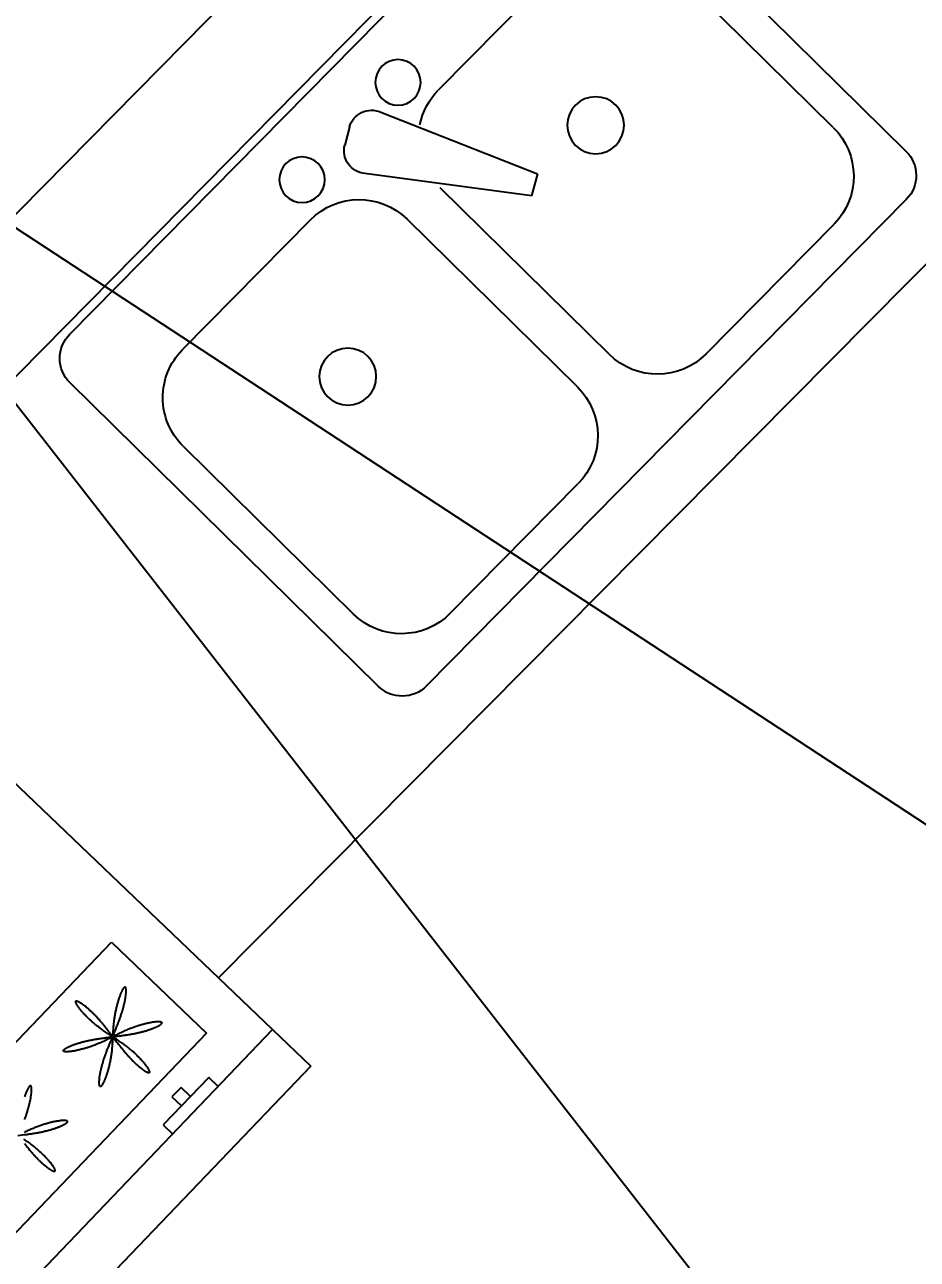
# Model space of a CAD drawing. Extents: x -357449 to -117302, y 127569 to 244935.
# Drawn here: x -325515 to -324732, y 224087 to 225171 of the extents above; entities that cross this region are included whole.
import ezdxf

# ---------------------------------------------------------------- set-up
doc = ezdxf.new("R2010")
doc.units = 0
doc.header["$MEASUREMENT"] = 0
doc.layers.get('0').update_dxf_attribs({"linetype": 'CONTINUOUS'})
doc.layers.get('DEFPOINTS').update_dxf_attribs({"linetype": 'CONTINUOUS'})
for name, color, linetype in [('1', 8, 'CONTINUOUS'), ('WALL', 1, 'CONTINUOUS'), ('WINDOW', 4, 'CONTINUOUS')]:
    doc.layers.add(name, color=color, linetype=linetype)
doc.layers.add('AXIS', color=3, linetype='CONTINUOUS', lineweight=9)
doc.styles.add('DIM_FONT', font='SIMPLEX.shx', dxfattribs={"width": 0.8})
doc.dimstyles.new('DIMN-200', dxfattribs={"dimtxt": 300, "dimasz": 1, "dimexe": 250, "dimexo": 0, "dimgap": 150, "dimtad": 1, "dimdec": 0, "dimdsep": 46, "dimtxsty": 'DIM_FONT', "dimblk": '_DIMX', "dimcen": 2.5, "dimclrd": 256, "dimclre": 256, "dimclrt": 4, "dimadec": 0, "dimazin": 0, "dimtfac": 1, "dimtdec": 0, "dimtix": 1, "dimtmove": 2, "dimatfit": 3, "dimldrblk": '_DIMX', "dimfxl": 0, "dimtolj": 1, "dimtzin": 0, "dimarcsym": 0})

# ---------------------------------------------------------------- blocks, each defined once
blk = doc.blocks.new('_DIMX')
blk.add_line((-150, 0), (150, 0))
at = {"const_width": 50}
blk.add_lwpolyline([(-70, -70), (70, 70)], dxfattribs=at)
blk = doc.blocks.new('*D30')
at = {"linetype": 'ByBlock'}
for p, q in [((-307663.4, 240707.6), (-309496.6, 242514.1)), ((-309390.5, 242408.1), (-328829.8, 222680.8)), ((-327104.2, 220978.9), (-328937.4, 222785.3))]:
    blk.add_line(p, q, dxfattribs=at)
at = {"layer": 'DEFPOINTS', "color": 0, "linetype": 'ByBlock'}
for p in [(-307663.4, 240707.6), (-328830.5, 222680), (-327104.2, 220978.9)]:
    blk.add_point(p, dxfattribs=at)
at = {"linetype": 'ByBlock'}
for p, rotation in [((-309389.8, 242408.8), 45.42128490415822), ((-328830.5, 222680), 225.4212849041582)]:
    blk.add_blockref('_DIMX', p, dxfattribs=dict(at, rotation=rotation))
at = {"color": 4, "linetype": 'ByBlock', "insert": (-319306, 232737.4), "char_height": 250, "attachment_point": 5, "rotation": 45.4213, "style": 'DIM_FONT'}
blk.add_mtext('\\A1;27698', dxfattribs=at)
blk = doc.blocks.new('A$C54757736')
for p, q in [((630, 440), (30, 440)), ((0, 410), (0, 30)), ((660, 30), (660, 410)), ((328, 392.7), (342, 384.6)), ((299.3, 382.4), (241.3, 246.4)), ((90, 360), (250, 360)), ((410, 360), (570, 360)), ((258.7, 236.4), (347.4, 354.6)), ((30, 90), (30, 300)), ((310, 299.2), (310, 90)), ((350, 90), (350, 300)), ((630, 300), (630, 90)), ((241.3, 246.4), (258.7, 236.4)), ((250, 30), (90, 30)), ((570, 30), (410, 30)), ((30, 0), (630, 0))]:
    blk.add_line(p, q)
for centre, radius in [((270, 390), 20), ((390, 390), 20), ((175, 240), 25), ((485, 240), 25)]:
    blk.add_circle(centre, radius)
for centre, radius, start, end in [((30, 410), 30, 90, 180), ((630, 410), 30, 360, 90), ((318, 375.4), 20, 60, 159.4623), ((332, 367.3), 20, 320.5377, 60), ((90, 300), 60, 90, 180), ((250, 300), 60, 56.607, 90), ((410, 300), 60, 90, 180), ((570, 300), 60, 360, 90), ((90, 90), 60, 180, 270), ((250, 90), 60, 270, 360), ((410, 90), 60, 180, 270), ((570, 90), 60, 270, 360), ((30, 30), 30, 180, 270), ((630, 30), 30, 270, 360)]:
    blk.add_arc(centre, radius, start, end)
blk = doc.blocks.new('A$C6F5F30C6')
for p, q in [((600, 553.8), (0, 553.8)), ((473.1, 542.3), (473.1, 553.8)), ((530.8, 553.8), (530.8, 542.3)), ((600, 11.5), (600, 553.8)), ((530.8, 542.3), (473.1, 542.3)), ((496.2, 530.8), (496.2, 542.3)), ((507.7, 542.3), (507.7, 530.8)), ((507.7, 530.8), (496.2, 530.8)), ((557.8, 514), (197.8, 514)), ((557.8, 398.4), (557.8, 514)), ((197.8, 398.4), (557.8, 398.4))]:
    blk.add_line(p, q)
for points in [[(600, 600), (0, 600), (0, 553.8), (600, 553.8), (600, 600)], [(377, 465.6), (376.9, 466.3), (376.8, 467), (376.7, 467.6), (376.6, 468.3), (376.6, 469), (376.5, 469.7), (376.4, 470.3), (376.3, 471), (376.2, 471.7), (376.1, 472.4), (376.1, 473), (376, 473.7), (375.9, 474.4), (375.9, 475), (375.8, 475.7), (375.7, 476.3), (375.7, 477), (375.6, 477.6), (375.6, 478.3), (375.5, 478.9), (375.5, 479.6), (375.5, 480.2), (375.4, 480.9), (375.4, 481.5), (375.4, 482.1), (375.4, 482.7), (375.3, 483.4), (375.3, 484), (375.3, 484.6), (375.3, 485.2), (375.3, 485.8), (375.3, 486.4), (375.3, 487), (375.3, 487.5), (375.3, 488.1), (375.4, 488.7), (375.4, 489.2), (375.4, 489.8), (375.4, 490.3), (375.5, 490.8), (375.5, 491.4), (375.5, 491.9), (375.6, 492.4), (375.6, 492.9), (375.7, 493.4), (375.7, 493.8), (375.8, 494.3), (375.8, 494.7), (375.9, 495.2), (375.9, 495.6), (376, 496), (376, 496.4), (376.1, 496.8), (376.2, 497.2), (376.2, 497.6), (376.3, 497.9), (376.4, 498.2), (376.5, 498.6), (376.5, 498.9), (376.6, 499.2), (376.7, 499.5), (376.8, 499.7), (376.9, 500), (377, 500.2), (377, 500.4), (377.1, 500.6), (377.2, 500.8), (377.3, 501), (377.4, 501.1), (377.5, 501.2), (377.6, 501.4), (377.7, 501.5), (377.8, 501.5), (377.9, 501.6), (378, 501.6), (378.1, 501.6), (378.2, 501.6), (378.3, 501.6), (378.4, 501.6), (378.5, 501.5), (378.6, 501.4), (378.7, 501.3), (378.8, 501.2), (378.9, 501.1), (379, 500.9), (379.1, 500.7), (379.2, 500.5), (379.3, 500.3), (379.4, 500), (379.5, 499.7), (379.6, 499.5), (379.7, 499.1), (379.8, 498.8), (379.9, 498.4), (380, 498.1), (380.1, 497.7), (380.2, 497.3), (380.2, 496.8), (380.3, 496.4), (380.4, 495.9), (380.5, 495.4), (380.6, 494.9), (380.7, 494.4), (380.7, 493.9), (380.8, 493.3), (380.9, 492.7), (380.9, 492.1), (381, 491.5), (381, 490.9), (381.1, 490.3), (381.1, 489.6), (381.2, 488.9), (381.2, 488.3), (381.3, 487.6), (381.3, 486.9), (381.3, 486.1), (381.3, 485.4), (381.3, 484.6), (381.4, 483.9), (381.4, 483.1), (381.4, 482.3), (381.3, 481.5), (381.3, 480.7), (381.3, 479.9), (381.3, 479), (381.2, 478.2), (381.2, 477.3), (381.2, 476.5), (381.1, 475.6), (381, 474.7), (381, 473.8), (380.9, 472.9), (380.8, 472), (380.7, 471.1), (380.6, 470.1), (380.5, 469.2), (380.4, 468.3), (380.3, 467.3), (380.1, 466.4), (380, 465.4), (379.8, 464.4), (379.7, 463.4), (379.5, 462.5)], [(392.5, 451), (393.1, 450.7), (393.7, 450.5), (394.3, 450.2), (395, 449.9), (395.6, 449.7), (396.2, 449.4), (396.8, 449.1), (397.4, 448.8), (397.9, 448.5), (398.5, 448.3), (399.1, 448), (399.7, 447.7), (400.3, 447.4), (400.8, 447.1), (401.4, 446.8), (402, 446.5), (402.5, 446.2), (403, 445.9), (403.6, 445.6), (404.1, 445.3), (404.6, 445), (405.2, 444.7), (405.7, 444.4), (406.2, 444.1), (406.7, 443.8), (407.1, 443.6), (407.6, 443.3), (408.1, 443), (408.6, 442.7), (409, 442.4), (409.5, 442.1), (409.9, 441.8), (410.3, 441.5), (410.7, 441.2), (411.1, 440.9), (411.5, 440.7), (411.9, 440.4), (412.3, 440.1), (412.7, 439.8), (413, 439.6), (413.3, 439.3), (413.7, 439), (414, 438.8), (414.3, 438.5), (414.6, 438.3), (414.9, 438), (415.1, 437.8), (415.4, 437.6), (415.6, 437.3), (415.9, 437.1), (416.1, 436.9), (416.3, 436.7), (416.5, 436.5), (416.7, 436.3), (416.8, 436.1), (417, 435.9), (417.1, 435.7), (417.2, 435.6), (417.3, 435.4), (417.4, 435.3), (417.4, 435.1), (417.5, 435), (417.5, 434.8), (417.6, 434.7), (417.6, 434.6), (417.5, 434.5), (417.5, 434.4), (417.5, 434.3), (417.4, 434.2), (417.3, 434.2), (417.2, 434.1), (417.1, 434.1), (416.9, 434), (416.8, 434), (416.6, 434), (416.4, 434), (416.2, 434), (416, 434), (415.7, 434), (415.4, 434.1), (415.2, 434.1), (414.8, 434.2), (414.5, 434.3), (414.2, 434.4), (413.8, 434.5), (413.5, 434.6), (413.1, 434.7), (412.7, 434.8), (412.3, 434.9), (411.8, 435.1), (411.4, 435.3), (410.9, 435.4), (410.4, 435.6), (409.9, 435.8), (409.4, 436), (408.9, 436.2), (408.4, 436.5), (407.8, 436.7), (407.3, 437), (406.7, 437.2)], [(378.1, 456.5), (383.1, 460.4), (383.3, 460.6), (383.8, 461), (384.4, 461.5), (384.9, 461.9), (385.5, 462.3), (386, 462.7), (386.5, 463.2), (387.1, 463.6), (387.6, 464), (388.2, 464.4), (388.7, 464.8), (389.2, 465.2), (389.8, 465.6), (390.3, 466), (390.9, 466.5), (391.4, 466.9), (391.9, 467.2), (392.5, 467.6), (393, 468), (393.6, 468.4), (394.1, 468.8), (394.6, 469.2), (395.2, 469.5), (395.7, 469.9), (396.3, 470.3), (396.8, 470.6), (397.3, 471), (397.9, 471.3), (398.4, 471.7), (398.9, 472), (399.5, 472.3), (400, 472.6), (400.5, 473), (401, 473.3), (401.6, 473.6), (402.1, 473.9), (402.6, 474.2), (403.1, 474.5), (403.6, 474.7), (404.1, 475), (404.6, 475.3), (405.1, 475.5), (405.6, 475.8), (406.1, 476), (406.5, 476.3), (407, 476.5), (407.5, 476.7), (407.9, 476.9), (408.4, 477.2), (408.8, 477.4), (409.2, 477.6), (409.7, 477.7), (410.1, 477.9), (410.5, 478.1), (410.9, 478.3), (411.3, 478.4), (411.7, 478.6), (412, 478.7), (412.4, 478.8), (412.7, 479), (413.1, 479.1), (413.4, 479.2), (413.7, 479.3), (414, 479.4), (414.3, 479.4), (414.6, 479.5), (414.9, 479.6), (415.1, 479.6), (415.4, 479.7), (415.6, 479.7), (415.8, 479.7), (416, 479.7), (416.2, 479.7), (416.4, 479.7), (416.6, 479.7), (416.7, 479.7), (416.8, 479.7), (417, 479.6), (417.1, 479.6), (417.1, 479.5), (417.2, 479.4), (417.3, 479.3), (417.3, 479.2), (417.3, 479.1), (417.3, 479), (417.3, 478.9), (417.2, 478.7), (417.2, 478.6), (417.1, 478.4), (417, 478.3), (416.9, 478.1), (416.8, 477.9), (416.6, 477.7), (416.4, 477.5), (416.3, 477.2), (416.1, 477), (415.8, 476.8), (415.6, 476.5), (415.3, 476.3), (415.1, 476), (414.8, 475.7), (414.4, 475.4), (414.1, 475.1), (413.8, 474.8), (413.4, 474.5), (413, 474.2), (412.6, 473.9), (412.2, 473.6), (411.8, 473.2), (411.3, 472.9), (410.9, 472.5), (410.4, 472.2), (409.9, 471.8), (409.4, 471.5), (408.8, 471.1), (408.3, 470.7), (407.7, 470.4), (407.2, 470), (406.6, 469.6), (406, 469.2), (405.4, 468.9), (404.7, 468.5), (404.1, 468.1), (403.4, 467.7), (402.8, 467.3), (402.1, 466.9), (401.4, 466.5), (400.7, 466.1), (400, 465.7), (399.2, 465.3), (398.5, 464.9), (397.7, 464.5), (396.9, 464.2), (396.2, 463.8), (395.4, 463.4), (394.5, 463), (393.7, 462.6), (392.9, 462.2), (392, 461.8), (391.2, 461.5), (390.3, 461.1), (389.5, 460.7), (388.6, 460.4), (387.7, 460), (386.8, 459.6), (385.8, 459.3), (384.9, 458.9), (384, 458.6)]]:
    blk.add_lwpolyline(points)
for points in [[(498.3, 456.5), (498.3, 456.2), (498.2, 455.9), (498.1, 455.5), (498, 454.9), (497.9, 454.2), (497.7, 453.5), (497.6, 452.6), (497.4, 451.8), (497.3, 450.8), (497.1, 449.9), (496.9, 448.9), (496.8, 447.9), (496.6, 446.9), (496.5, 446), (496.4, 445), (496.3, 444.1), (496.1, 443.1), (496, 442.2), (496, 441.3), (495.9, 440.4), (495.8, 439.5), (495.7, 438.6), (495.7, 437.7), (495.6, 436.8), (495.6, 436), (495.5, 435.1), (495.5, 434.3), (495.5, 433.4), (495.4, 432.6), (495.4, 431.8), (495.4, 431), (495.4, 430.2), (495.4, 429.4), (495.4, 428.7), (495.4, 427.9), (495.5, 427.2), (495.5, 426.4), (495.5, 425.7), (495.5, 425), (495.6, 424.4), (495.6, 423.7), (495.7, 423), (495.7, 422.4), (495.8, 421.8), (495.8, 421.2), (495.9, 420.6), (496, 420), (496, 419.4), (496.1, 418.9), (496.2, 418.4), (496.3, 417.9), (496.4, 417.4), (496.4, 416.9), (496.5, 416.5), (496.6, 416), (496.7, 415.6), (496.8, 415.2), (496.9, 414.9), (497, 414.5), (497.1, 414.2), (497.2, 413.8), (497.3, 413.6), (497.4, 413.3), (497.5, 413), (497.6, 412.8), (497.7, 412.6), (497.8, 412.4), (497.9, 412.2), (498, 412.1), (498.1, 412), (498.2, 411.9), (498.3, 411.8), (498.4, 411.7), (498.5, 411.7), (498.6, 411.6), (498.7, 411.6), (498.8, 411.7), (498.9, 411.7), (499, 411.8), (499.1, 411.8), (499.2, 411.9), (499.3, 412), (499.4, 412.2), (499.4, 412.3), (499.5, 412.5), (499.6, 412.7), (499.7, 412.9), (499.8, 413.1), (499.9, 413.3), (500, 413.6), (500.1, 413.8), (500.1, 414.1), (500.2, 414.4), (500.3, 414.7), (500.4, 415.1), (500.4, 415.4), (500.5, 415.7), (500.6, 416.1), (500.7, 416.5), (500.7, 416.9), (500.8, 417.3), (500.8, 417.7), (500.9, 418.1), (501, 418.6), (501, 419), (501.1, 419.5), (501.1, 419.9), (501.2, 420.4), (501.2, 420.9), (501.2, 421.4), (501.3, 421.9), (501.3, 422.5), (501.3, 423), (501.4, 423.5), (501.4, 424.1), (501.4, 424.6), (501.4, 425.2), (501.4, 425.8), (501.4, 426.3), (501.5, 426.9), (501.5, 427.5), (501.5, 428.1), (501.5, 428.7), (501.4, 429.3), (501.4, 429.9), (501.4, 430.6), (501.4, 431.2), (501.4, 431.8), (501.3, 432.4), (501.3, 433.1), (501.3, 433.7), (501.2, 434.4), (501.2, 435), (501.1, 435.7), (501.1, 436.3), (501, 437), (501, 437.6), (500.9, 438.3), (500.8, 438.9), (500.8, 439.6), (500.7, 440.3), (500.6, 440.9), (500.6, 441.6), (500.5, 442.3), (500.4, 443), (500.3, 443.6), (500.2, 444.3), (500.1, 445), (500, 445.7), (499.9, 446.3), (499.8, 447), (499.7, 447.7), (499.6, 448.4), (499.5, 449), (499.4, 449.7), (499.3, 450.4), (499.2, 451.1), (499.1, 451.7), (499, 452.4), (498.9, 453), (498.9, 453.5), (498.8, 454.1), (498.7, 454.5), (498.6, 454.9), (498.6, 455.3), (498.5, 455.6), (498.5, 455.8), (498.5, 456), (498.4, 456.2), (498.4, 456.4), (497.5, 462.6), (497.4, 462.9), (497.3, 463.6), (497.2, 464.2), (497.1, 464.9), (497, 465.6), (496.9, 466.3), (496.8, 467), (496.7, 467.6), (496.6, 468.3), (496.6, 469), (496.5, 469.7), (496.4, 470.3), (496.3, 471), (496.2, 471.7), (496.1, 472.4), (496.1, 473), (496, 473.7), (495.9, 474.4), (495.9, 475), (495.8, 475.7), (495.7, 476.3), (495.7, 477), (495.6, 477.6), (495.6, 478.3), (495.5, 478.9), (495.5, 479.6), (495.5, 480.2), (495.4, 480.9), (495.4, 481.5), (495.4, 482.1), (495.4, 482.7), (495.3, 483.4), (495.3, 484), (495.3, 484.6), (495.3, 485.2), (495.3, 485.8), (495.3, 486.4), (495.3, 487), (495.3, 487.5), (495.3, 488.1), (495.4, 488.7), (495.4, 489.2), (495.4, 489.8), (495.4, 490.3), (495.5, 490.8), (495.5, 491.4), (495.5, 491.9), (495.6, 492.4), (495.6, 492.9), (495.7, 493.4), (495.7, 493.8), (495.8, 494.3), (495.8, 494.7), (495.9, 495.2), (495.9, 495.6), (496, 496), (496, 496.4), (496.1, 496.8), (496.2, 497.2), (496.2, 497.6), (496.3, 497.9), (496.4, 498.2), (496.5, 498.6), (496.5, 498.9), (496.6, 499.2), (496.7, 499.5), (496.8, 499.7), (496.9, 500), (497, 500.2), (497, 500.4), (497.1, 500.6), (497.2, 500.8), (497.3, 501), (497.4, 501.1), (497.5, 501.2), (497.6, 501.4), (497.7, 501.5), (497.8, 501.5), (497.9, 501.6), (498, 501.6), (498.1, 501.6), (498.2, 501.6), (498.3, 501.6), (498.4, 501.6), (498.5, 501.5), (498.6, 501.4), (498.7, 501.3), (498.8, 501.2), (498.9, 501.1), (499, 500.9), (499.1, 500.7), (499.2, 500.5), (499.3, 500.3), (499.4, 500), (499.5, 499.7), (499.6, 499.5), (499.7, 499.1), (499.8, 498.8), (499.9, 498.4), (500, 498.1), (500.1, 497.7), (500.2, 497.3), (500.2, 496.8), (500.3, 496.4), (500.4, 495.9), (500.5, 495.4), (500.6, 494.9), (500.7, 494.4), (500.7, 493.9), (500.8, 493.3), (500.9, 492.7), (500.9, 492.1), (501, 491.5), (501, 490.9), (501.1, 490.3), (501.1, 489.6), (501.2, 488.9), (501.2, 488.3), (501.3, 487.6), (501.3, 486.9), (501.3, 486.1), (501.3, 485.4), (501.3, 484.6), (501.4, 483.9), (501.4, 483.1), (501.4, 482.3), (501.3, 481.5), (501.3, 480.7), (501.3, 479.9), (501.3, 479), (501.2, 478.2), (501.2, 477.3), (501.2, 476.5), (501.1, 475.6), (501, 474.7), (501, 473.8), (500.9, 472.9), (500.8, 472), (500.7, 471.1), (500.6, 470.1), (500.5, 469.2), (500.4, 468.3), (500.3, 467.3), (500.1, 466.4), (500, 465.4), (499.8, 464.4), (499.7, 463.4), (499.5, 462.5), (499.3, 461.5), (499.2, 460.6), (499, 459.8), (498.9, 459.1), (498.7, 458.4), (498.6, 457.8), (498.6, 457.4), (498.5, 457.1), (498.4, 456.8), (498.4, 456.7), (498.4, 456.6), (498.4, 456.6)], [(498.2, 456.8), (498.1, 457), (497.8, 457.2), (497.5, 457.5), (497.1, 457.8), (496.5, 458.3), (496, 458.8), (495.3, 459.3), (494.6, 459.9), (493.9, 460.5), (493.1, 461.2), (492.4, 461.8), (491.6, 462.4), (490.8, 463), (490.1, 463.6), (489.3, 464.2), (488.6, 464.8), (487.8, 465.3), (487.1, 465.9), (486.3, 466.4), (485.6, 467), (484.8, 467.5), (484.1, 468), (483.3, 468.5), (482.6, 469), (481.9, 469.4), (481.2, 469.9), (480.4, 470.4), (479.7, 470.8), (479, 471.2), (478.3, 471.6), (477.6, 472.1), (477, 472.4), (476.3, 472.8), (475.6, 473.2), (475, 473.6), (474.3, 473.9), (473.7, 474.3), (473, 474.6), (472.4, 474.9), (471.8, 475.2), (471.2, 475.5), (470.6, 475.8), (470, 476.1), (469.5, 476.3), (468.9, 476.6), (468.4, 476.8), (467.9, 477.1), (467.3, 477.3), (466.8, 477.5), (466.3, 477.7), (465.9, 477.9), (465.4, 478), (464.9, 478.2), (464.5, 478.4), (464.1, 478.5), (463.7, 478.6), (463.3, 478.7), (462.9, 478.8), (462.6, 478.9), (462.2, 479), (461.9, 479.1), (461.6, 479.2), (461.3, 479.2), (461.1, 479.2), (460.8, 479.3), (460.6, 479.3), (460.4, 479.3), (460.2, 479.3), (460, 479.3), (459.8, 479.3), (459.7, 479.2), (459.6, 479.2), (459.5, 479.1), (459.4, 479.1), (459.3, 479), (459.3, 478.9), (459.2, 478.8), (459.2, 478.7), (459.2, 478.6), (459.2, 478.5), (459.3, 478.3), (459.3, 478.2), (459.4, 478), (459.5, 477.9), (459.6, 477.7), (459.7, 477.6), (459.8, 477.4), (460, 477.2), (460.1, 477), (460.3, 476.8), (460.5, 476.6), (460.7, 476.4), (460.9, 476.2), (461.1, 476), (461.4, 475.7), (461.6, 475.5), (461.9, 475.3), (462.2, 475), (462.5, 474.8), (462.8, 474.5), (463.1, 474.3), (463.4, 474), (463.8, 473.7), (464.1, 473.5), (464.5, 473.2), (464.8, 472.9), (465.2, 472.6), (465.6, 472.4), (466, 472.1), (466.4, 471.8), (466.9, 471.5), (467.3, 471.2), (467.8, 470.9), (468.2, 470.6), (468.7, 470.3), (469.1, 470), (469.6, 469.7), (470.1, 469.4), (470.6, 469.2), (471.1, 468.9), (471.6, 468.6), (472.1, 468.3), (472.7, 468), (473.2, 467.7), (473.7, 467.4), (474.3, 467.1), (474.8, 466.8), (475.4, 466.5), (475.9, 466.2), (476.5, 465.9), (477.1, 465.6), (477.6, 465.3), (478.2, 465), (478.8, 464.8), (479.4, 464.5), (480, 464.2), (480.6, 463.9), (481.2, 463.6), (481.8, 463.4), (482.4, 463.1), (483, 462.8), (483.7, 462.6), (484.3, 462.3), (484.9, 462), (485.5, 461.8), (486.1, 461.5), (486.8, 461.2), (487.4, 461), (488, 460.7), (488.7, 460.5), (489.3, 460.2), (489.9, 460), (490.6, 459.7), (491.2, 459.4), (491.9, 459.2), (492.5, 458.9), (493.1, 458.7), (493.8, 458.4), (494.3, 458.2), (494.9, 458), (495.5, 457.8), (495.9, 457.6), (496.4, 457.4), (496.8, 457.3), (497.1, 457.1), (497.4, 457), (497.6, 456.9), (497.8, 456.9), (498, 456.8), (498.1, 456.8), (504, 454.5), (504.3, 454.4), (504.9, 454.1), (505.5, 453.9), (506.2, 453.6), (506.8, 453.3), (507.5, 453.1), (508.1, 452.8), (508.7, 452.6), (509.4, 452.3), (510, 452.1), (510.6, 451.8), (511.2, 451.5), (511.9, 451.3), (512.5, 451), (513.1, 450.7), (513.7, 450.5), (514.3, 450.2), (515, 449.9), (515.6, 449.7), (516.2, 449.4), (516.8, 449.1), (517.4, 448.8), (517.9, 448.5), (518.5, 448.3), (519.1, 448), (519.7, 447.7), (520.3, 447.4), (520.8, 447.1), (521.4, 446.8), (522, 446.5), (522.5, 446.2), (523, 445.9), (523.6, 445.6), (524.1, 445.3), (524.6, 445), (525.2, 444.7), (525.7, 444.4), (526.2, 444.1), (526.7, 443.8), (527.1, 443.6), (527.6, 443.3), (528.1, 443), (528.6, 442.7), (529, 442.4), (529.5, 442.1), (529.9, 441.8), (530.3, 441.5), (530.7, 441.2), (531.1, 440.9), (531.5, 440.7), (531.9, 440.4), (532.3, 440.1), (532.7, 439.8), (533, 439.6), (533.3, 439.3), (533.7, 439), (534, 438.8), (534.3, 438.5), (534.6, 438.3), (534.9, 438), (535.1, 437.8), (535.4, 437.6), (535.6, 437.3), (535.9, 437.1), (536.1, 436.9), (536.3, 436.7), (536.5, 436.5), (536.7, 436.3), (536.8, 436.1), (537, 435.9), (537.1, 435.7), (537.2, 435.6), (537.3, 435.4), (537.4, 435.3), (537.4, 435.1), (537.5, 435), (537.5, 434.8), (537.6, 434.7), (537.6, 434.6), (537.5, 434.5), (537.5, 434.4), (537.5, 434.3), (537.4, 434.2), (537.3, 434.2), (537.2, 434.1), (537.1, 434.1), (536.9, 434), (536.8, 434), (536.6, 434), (536.4, 434), (536.2, 434), (536, 434), (535.7, 434), (535.4, 434.1), (535.2, 434.1), (534.8, 434.2), (534.5, 434.3), (534.2, 434.4), (533.8, 434.5), (533.5, 434.6), (533.1, 434.7), (532.7, 434.8), (532.3, 434.9), (531.8, 435.1), (531.4, 435.3), (530.9, 435.4), (530.4, 435.6), (529.9, 435.8), (529.4, 436), (528.9, 436.2), (528.4, 436.5), (527.8, 436.7), (527.3, 437), (526.7, 437.2), (526.1, 437.5), (525.5, 437.8), (524.9, 438.1), (524.3, 438.4), (523.7, 438.7), (523.1, 439), (522.4, 439.4), (521.8, 439.7), (521.1, 440.1), (520.5, 440.5), (519.8, 440.9), (519.1, 441.2), (518.4, 441.7), (517.7, 442.1), (517, 442.5), (516.3, 442.9), (515.6, 443.4), (514.9, 443.9), (514.2, 444.3), (513.4, 444.8), (512.7, 445.3), (512, 445.8), (511.2, 446.3), (510.5, 446.9), (509.7, 447.4), (509, 448), (508.2, 448.5), (507.4, 449.1), (506.7, 449.7), (505.9, 450.3), (505.2, 450.9), (504.4, 451.5), (503.6, 452.1), (502.9, 452.8), (502.1, 453.4), (501.4, 454), (500.8, 454.5), (500.2, 455), (499.7, 455.5), (499.3, 455.8), (498.9, 456.1), (498.7, 456.3), (498.5, 456.5), (498.4, 456.6), (498.4, 456.6), (498.3, 456.7)], [(498.2, 456.6), (498, 456.5), (497.7, 456.4), (497.2, 456.3), (496.7, 456.1), (496.1, 455.9), (495.3, 455.6), (494.5, 455.3), (493.7, 455), (492.8, 454.7), (491.8, 454.4), (490.9, 454), (490, 453.7), (489.1, 453.3), (488.2, 452.9), (487.3, 452.6), (486.4, 452.2), (485.6, 451.8), (484.7, 451.5), (483.9, 451.1), (483, 450.7), (482.2, 450.3), (481.4, 449.9), (480.6, 449.5), (479.8, 449.1), (479.1, 448.8), (478.3, 448.4), (477.5, 448), (476.8, 447.6), (476.1, 447.2), (475.4, 446.8), (474.7, 446.4), (474, 446), (473.3, 445.6), (472.7, 445.2), (472, 444.8), (471.4, 444.4), (470.8, 444.1), (470.2, 443.7), (469.6, 443.3), (469, 442.9), (468.5, 442.6), (467.9, 442.2), (467.4, 441.8), (466.9, 441.5), (466.4, 441.1), (465.9, 440.8), (465.4, 440.4), (465, 440.1), (464.6, 439.7), (464.1, 439.4), (463.7, 439.1), (463.4, 438.8), (463, 438.5), (462.7, 438.2), (462.3, 437.9), (462, 437.6), (461.7, 437.3), (461.4, 437), (461.2, 436.8), (460.9, 436.5), (460.7, 436.3), (460.5, 436.1), (460.3, 435.8), (460.1, 435.6), (460, 435.4), (459.9, 435.2), (459.8, 435), (459.7, 434.9), (459.6, 434.7), (459.5, 434.6), (459.5, 434.4), (459.5, 434.3), (459.5, 434.2), (459.5, 434.1), (459.5, 434), (459.6, 433.9), (459.6, 433.8), (459.7, 433.7), (459.8, 433.7), (459.9, 433.6), (460.1, 433.6), (460.2, 433.6), (460.4, 433.6), (460.5, 433.6), (460.7, 433.6), (460.9, 433.6), (461.1, 433.6), (461.4, 433.6), (461.6, 433.7), (461.9, 433.7), (462.2, 433.8), (462.4, 433.9), (462.7, 433.9), (463, 434), (463.4, 434.1), (463.7, 434.2), (464, 434.3), (464.4, 434.5), (464.7, 434.6), (465.1, 434.7), (465.5, 434.9), (465.9, 435), (466.3, 435.2), (466.7, 435.4), (467.1, 435.6), (467.5, 435.7), (468, 435.9), (468.4, 436.1), (468.8, 436.3), (469.3, 436.6), (469.8, 436.8), (470.2, 437), (470.7, 437.3), (471.2, 437.5), (471.7, 437.8), (472.2, 438), (472.7, 438.3), (473.2, 438.6), (473.7, 438.8), (474.2, 439.1), (474.7, 439.4), (475.2, 439.7), (475.7, 440), (476.2, 440.3), (476.8, 440.7), (477.3, 441), (477.8, 441.3), (478.4, 441.6), (478.9, 442), (479.4, 442.3), (480, 442.7), (480.5, 443), (481, 443.4), (481.6, 443.8), (482.1, 444.1), (482.7, 444.5), (483.2, 444.9), (483.7, 445.3), (484.3, 445.7), (484.8, 446.1), (485.4, 446.4), (485.9, 446.8), (486.4, 447.2), (487, 447.7), (487.5, 448.1), (488.1, 448.5), (488.6, 448.9), (489.1, 449.3), (489.7, 449.7), (490.2, 450.1), (490.8, 450.6), (491.3, 451), (491.8, 451.4), (492.4, 451.8), (492.9, 452.3), (493.5, 452.7), (494, 453.1), (494.5, 453.5), (495, 453.9), (495.5, 454.3), (495.9, 454.7), (496.3, 455), (496.7, 455.3), (497, 455.6), (497.3, 455.8), (497.5, 456), (497.7, 456.1), (497.9, 456.3), (498, 456.4), (498.1, 456.5), (503.1, 460.4), (503.3, 460.6), (503.8, 461), (504.4, 461.5), (504.9, 461.9), (505.5, 462.3), (506, 462.7), (506.5, 463.2), (507.1, 463.6), (507.6, 464), (508.2, 464.4), (508.7, 464.8), (509.2, 465.2), (509.8, 465.6), (510.3, 466), (510.9, 466.5), (511.4, 466.9), (511.9, 467.2), (512.5, 467.6), (513, 468), (513.6, 468.4), (514.1, 468.8), (514.6, 469.2), (515.2, 469.5), (515.7, 469.9), (516.3, 470.3), (516.8, 470.6), (517.3, 471), (517.9, 471.3), (518.4, 471.7), (518.9, 472), (519.5, 472.3), (520, 472.6), (520.5, 473), (521, 473.3), (521.6, 473.6), (522.1, 473.9), (522.6, 474.2), (523.1, 474.5), (523.6, 474.7), (524.1, 475), (524.6, 475.3), (525.1, 475.5), (525.6, 475.8), (526.1, 476), (526.5, 476.3), (527, 476.5), (527.5, 476.7), (527.9, 476.9), (528.4, 477.2), (528.8, 477.4), (529.2, 477.6), (529.7, 477.7), (530.1, 477.9), (530.5, 478.1), (530.9, 478.3), (531.3, 478.4), (531.7, 478.6), (532, 478.7), (532.4, 478.8), (532.7, 479), (533.1, 479.1), (533.4, 479.2), (533.7, 479.3), (534, 479.4), (534.3, 479.4), (534.6, 479.5), (534.9, 479.6), (535.1, 479.6), (535.4, 479.7), (535.6, 479.7), (535.8, 479.7), (536, 479.7), (536.2, 479.7), (536.4, 479.7), (536.6, 479.7), (536.7, 479.7), (536.8, 479.7), (537, 479.6), (537.1, 479.6), (537.1, 479.5), (537.2, 479.4), (537.3, 479.3), (537.3, 479.2), (537.3, 479.1), (537.3, 479), (537.3, 478.9), (537.2, 478.7), (537.2, 478.6), (537.1, 478.4), (537, 478.3), (536.9, 478.1), (536.8, 477.9), (536.6, 477.7), (536.4, 477.5), (536.3, 477.2), (536.1, 477), (535.8, 476.8), (535.6, 476.5), (535.3, 476.3), (535.1, 476), (534.8, 475.7), (534.4, 475.4), (534.1, 475.1), (533.8, 474.8), (533.4, 474.5), (533, 474.2), (532.6, 473.9), (532.2, 473.6), (531.8, 473.2), (531.3, 472.9), (530.9, 472.5), (530.4, 472.2), (529.9, 471.8), (529.4, 471.5), (528.8, 471.1), (528.3, 470.7), (527.7, 470.4), (527.2, 470), (526.6, 469.6), (526, 469.2), (525.4, 468.9), (524.7, 468.5), (524.1, 468.1), (523.4, 467.7), (522.8, 467.3), (522.1, 466.9), (521.4, 466.5), (520.7, 466.1), (520, 465.7), (519.2, 465.3), (518.5, 464.9), (517.7, 464.5), (516.9, 464.2), (516.2, 463.8), (515.4, 463.4), (514.5, 463), (513.7, 462.6), (512.9, 462.2), (512, 461.8), (511.2, 461.5), (510.3, 461.1), (509.5, 460.7), (508.6, 460.4), (507.7, 460), (506.8, 459.6), (505.8, 459.3), (504.9, 458.9), (504, 458.6), (503.1, 458.3), (502.2, 458), (501.4, 457.7), (500.7, 457.4), (500.1, 457.2), (499.5, 457), (499.1, 456.9), (498.8, 456.8), (498.6, 456.7), (498.4, 456.7), (498.4, 456.6), (498.3, 456.6)]]:
    blk.add_lwpolyline(points, close=True)

msp = doc.modelspace()

# ---------------------------------------------------------------- linework, layer by layer
at = {"layer": '1'}
msp.add_line((-325344.84, 224333.62), (-324660.25, 225025.13), dxfattribs=at)
at = {"layer": 'WALL'}
for p, q in [((-326280.83, 224235.38), (-324736.68, 225802.41)), ((-326139.42, 224236.42), (-324665.45, 225732.22))]:
    msp.add_line(p, q, dxfattribs=at)
at = {"layer": 'WINDOW'}
for p, q in [((-322535.22, 223033.84), (-325769.09, 225153.81, 1642299785.45)), ((-325769.09, 225153.81, 1642299785.45), (-324815.31, 223929.97, 1642299785.45))]:
    msp.add_line(p, q, dxfattribs=at)

# ---------------------------------------------------------------- block references
at = {"layer": '1', "xscale": -1}
for name, p, rotation in [('A$C54757736', (-324720.07, 225038.89), 45.42128490829867), ('A$C6F5F30C6', (-326112.35, 224237.58), 226.2638547083331)]:
    msp.add_blockref(name, p, dxfattribs=dict(at, rotation=rotation))

# ---------------------------------------------------------------- dimensions: what is measured, and where the dimension line sits
at = {"layer": 'AXIS'}
dim = msp.add_aligned_dim(p1=(-317330.06, 240312.3), p2=(-336770.8, 220583.56), distance=-2423.69, dimstyle='DIMN-200', override={"dimtxt": 250, "dimexe": 150, "dimzin": 0, "dimblk1": '_DIMX', "dimblk2": '_DIMX', "dimsah": 1, "dimcen": 200}, dxfattribs=at)
dim.commit()
dim.dimension.update_dxf_attribs({"geometry": '*D30', "text_midpoint": (-328972.67, 232342.11), "insert": (-9666.64, -395.33)})

doc.saveas('drawing.dxf')
